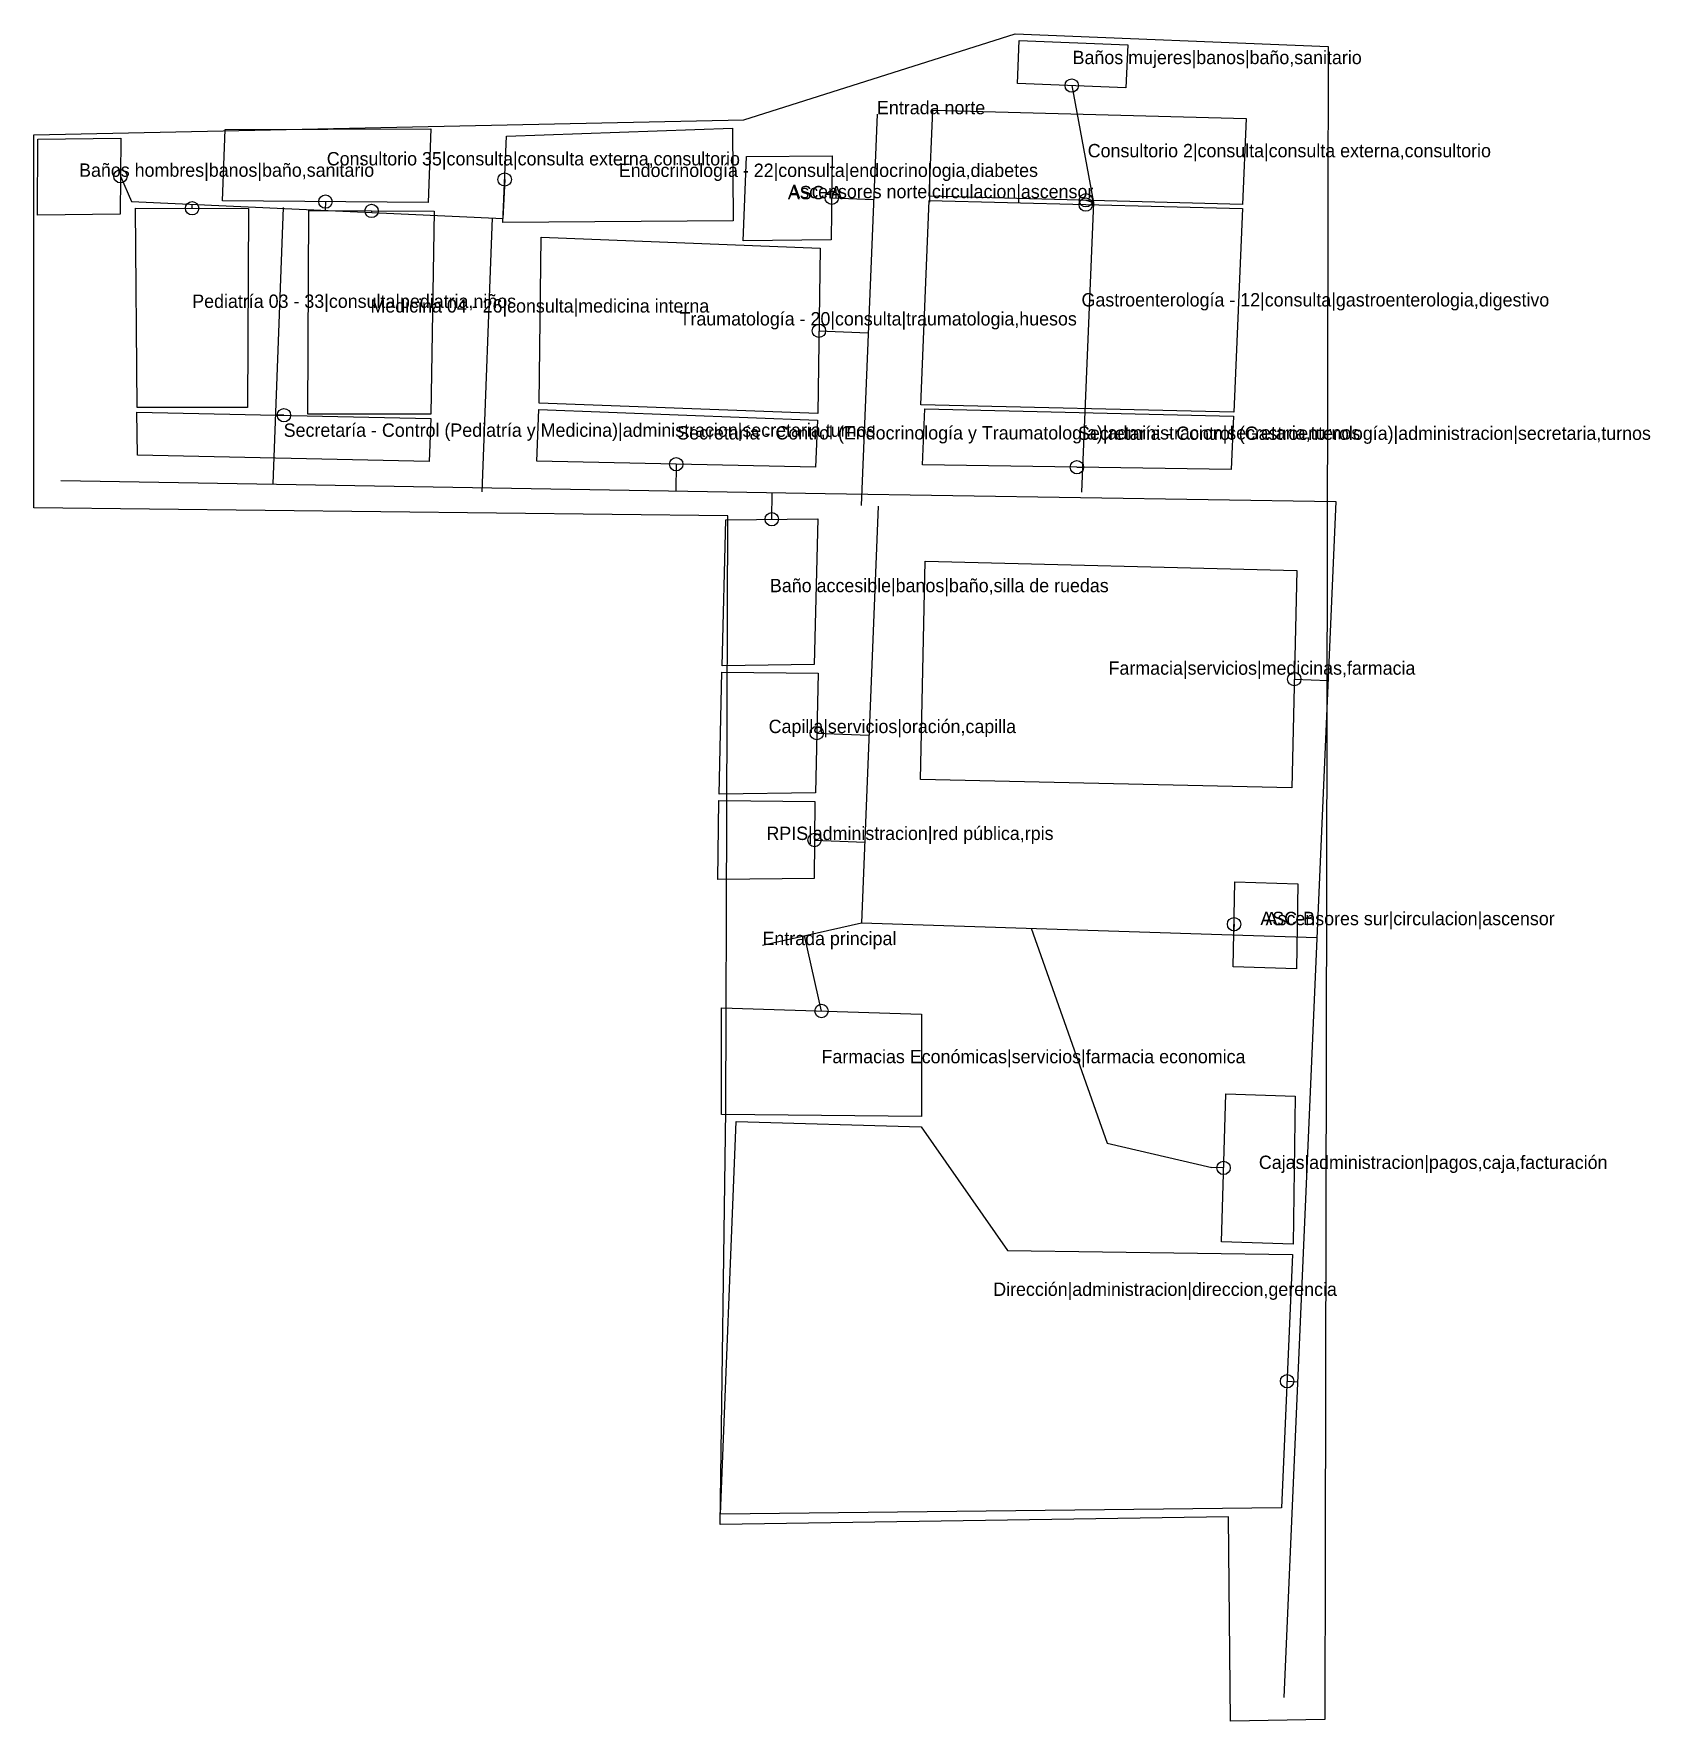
# Model space of a CAD drawing. Header units: metres. Extents: x 0 to 72.6, y -0.1 to 75.8.
import ezdxf

# ---------------------------------------------------------------- set-up
doc = ezdxf.new("R2010")
doc.units = ezdxf.units.M
for name, color, linetype in [('WF_AREAS', 7, 'Continuous'), ('WF_CONTORNO', 7, 'Continuous'), ('WF_INICIO', 7, 'Continuous'), ('WF_NOMBRES', 7, 'Continuous'), ('WF_PUERTAS', 7, 'Continuous'), ('WF_RUTAS', 7, 'Continuous'), ('WF_VERTICAL', 7, 'Continuous')]:
    doc.layers.add(name, color=color, linetype=linetype)

msp = doc.modelspace()

# ---------------------------------------------------------------- linework, layer by layer
at = {"layer": 'WF_AREAS'}
for points in [[(44.26, 75.46), (49.14, 75.26), (49.06, 73.33), (44.18, 73.53)], [(40.38, 72.33), (54.46, 71.95), (54.3, 68.09), (40.22, 68.46)], [(8.58, 71.46), (17.82, 71.48), (17.7, 68.18), (8.46, 68.25)], [(21.21, 71.15), (31.38, 71.52), (31.41, 67.35), (21.06, 67.27)], [(0.16, 71.02), (3.88, 71.06), (3.85, 67.65), (0.14, 67.6)], [(32.01, 70.24), (35.86, 70.28), (35.81, 66.5), (31.86, 66.46)], [(40.21, 68.26), (54.29, 67.9), (53.9, 58.76), (39.84, 59.09)], [(4.55, 67.92), (9.62, 67.91), (9.58, 58.97), (4.62, 58.96)], [(12.34, 67.81), (17.97, 67.78), (17.82, 58.66), (12.29, 58.67)], [(22.78, 66.62), (35.31, 66.13), (35.21, 58.69), (22.68, 59.16)], [(4.61, 58.76), (17.82, 58.47), (17.74, 56.53), (4.64, 56.82)], [(22.67, 58.87), (35.2, 58.4), (35.11, 56.28), (22.58, 56.55)], [(40.02, 58.9), (53.89, 58.57), (53.79, 56.17), (39.92, 56.39)], [(31.07, 53.92), (35.21, 53.96), (35.04, 47.41), (30.91, 47.36)], [(40.03, 52.05), (56.74, 51.64), (56.51, 41.87), (39.82, 42.25)], [(30.9, 47.07), (35.22, 47.02), (35.1, 41.64), (30.78, 41.59)], [(30.76, 41.3), (35.08, 41.25), (35.04, 37.8), (30.72, 37.75)], [(53.95, 37.65), (56.79, 37.56), (56.72, 33.74), (53.88, 33.83)], [(30.88, 31.98), (39.87, 31.7), (39.87, 27.1), (30.88, 27.19)], [(53.54, 28.12), (56.67, 28.02), (56.57, 21.36), (53.35, 21.46)], [(31.54, 26.88), (39.85, 26.63), (43.73, 21.07), (56.55, 20.89), (56.05, 9.51), (30.84, 9.23)]]:
    msp.add_lwpolyline(points, close=True, dxfattribs=at)
at = {"layer": 'WF_CONTORNO'}
msp.add_lwpolyline([(-0.03, 71.22), (31.88, 71.89), (44.08, 75.76), (58.14, 75.18), (58, 0), (53.75, -0.08), (53.67, 9.1), (30.82, 8.76), (31.08, 27.37), (31.17, 54.1), (-0.03, 54.46)], close=True, dxfattribs=at)
at = {"layer": 'WF_PUERTAS'}
for centre in [(46.62, 73.43), (3.865, 69.355), (21.135, 69.21), (13.08, 68.215), (35.835, 68.39), (47.25, 68.08), (47.26, 68.275), (7.085, 67.915), (15.155, 67.795), (35.26, 62.41), (11.215, 58.615), (28.845, 56.415), (46.855, 56.28), (33.14, 53.94), (56.625, 46.755), (35.16, 44.33), (35.06, 39.525), (53.915, 35.74), (35.375, 31.84), (53.445, 24.79), (56.3, 15.2)]:
    msp.add_circle(centre, 0.3, dxfattribs=at)
at = {"layer": 'WF_RUTAS'}
for p, q in [((46.62, 73.43), (47.6, 68.17)), ((3.865, 69.355), (4.36, 68.22)), ((21.135, 69.21), (21.055, 67.461)), ((35.835, 68.39), (37.715, 68.314)), ((47.26, 68.275), (47.6, 68.17)), ((7.085, 67.915), (7.093, 68.096)), ((13.08, 68.215), (13.062, 67.824)), ((15.155, 67.795), (15.152, 67.729)), ((47.25, 68.08), (47.596, 68.066)), ((35.26, 62.41), (37.473, 62.321)), ((11.215, 58.615), (10.835, 58.629)), ((28.845, 56.415), (28.825, 55.213)), ((46.855, 56.28), (47.106, 56.27)), ((33.14, 53.94), (33.16, 55.14)), ((56.625, 46.755), (58.14, 46.689)), ((35.16, 44.33), (37.508, 44.236)), ((35.06, 39.525), (37.315, 39.435)), ((53.915, 35.74), (53.899, 35.263)), ((35.375, 31.84), (34.606, 35.228)), ((53.445, 24.79), (52.92, 24.8)), ((56.3, 15.2), (56.768, 15.18))]:
    msp.add_line(p, q, dxfattribs=at)
for points in [[(37.87, 72.14), (37.16, 54.56)], [(4.36, 68.22), (21.07, 67.46)], [(11.18, 67.95), (10.72, 55.53)], [(47.6, 68.17), (47.06, 55.16)], [(20.58, 67.48), (20.11, 55.18)], [(1.19, 55.68), (35.54, 55.1), (58.49, 54.74)], [(58.49, 54.74), (56.15, 0.99)], [(37.92, 54.53), (37.17, 35.81)], [(32.72, 34.8), (37.17, 35.81), (53.37, 35.28), (57.64, 35.14)], [(44.8, 35.56), (48.21, 25.9), (52.92, 24.8)]]:
    msp.add_lwpolyline(points, dxfattribs=at)

# ---------------------------------------------------------------- texts
at = {"layer": 'WF_INICIO'}
for s, p in [('Entrada norte', (37.87, 72.14)), ('Entrada principal', (32.72, 34.8))]:
    msp.add_text(s, height=0.6, dxfattribs=at).set_placement(p)
at = {"layer": 'WF_NOMBRES'}
for s, p in [('Baños mujeres|banos|baño,sanitario', (46.66, 74.395)), ('Consultorio 2|consulta|consulta externa,consultorio', (47.34, 70.207)), ('Baños hombres|banos|baño,sanitario', (2.008, 69.332)), ('Consultorio 35|consulta|consulta externa,consultorio', (13.14, 69.843)), ('Endocrinología - 22|consulta|endocrinologia,diabetes', (26.265, 69.323)), ('Ascensores norte|circulacion|ascensor', (33.885, 68.37)), ('Pediatría 03 - 33|consulta|pediatria,niños', (7.093, 63.44)), ('Medicina 04 - 26|consulta|medicina interna', (15.105, 63.23)), ('Gastroenterología - 12|consulta|gastroenterologia,digestivo', (47.06, 63.503)), ('Traumatología - 20|consulta|traumatologia,huesos', (28.995, 62.65)), ('Secretaría - Control (Pediatría y Medicina)|administracion|secretaria,turnos', (11.203, 57.645)), ('Secretaría - Control (Endocrinología y Traumatología)|administracion|secretaria,turnos', (28.89, 57.525)), ('Secretaría - Control (Gastroenterología)|administracion|secretaria,turnos', (46.905, 57.507)), ('Baño accesible|banos|baño,silla de ruedas', (33.057, 50.662)), ('Farmacia|servicios|medicinas,farmacia', (48.275, 46.953)), ('Capilla|servicios|oración,capilla', (33, 44.33)), ('RPIS|administracion|red pública,rpis', (32.9, 39.525)), ('Ascensores sur|circulacion|ascensor', (55.335, 35.695)), ('Farmacias Económicas|servicios|farmacia economica', (35.375, 29.492)), ('Cajas|administracion|pagos,caja,facturación', (55.032, 24.74)), ('Dirección|administracion|direccion,gerencia', (43.093, 19.035))]:
    msp.add_text(s, height=0.6, dxfattribs=at).set_placement(p)
at = {"layer": 'WF_VERTICAL'}
for s, p in [('ASC-A', (33.86, 68.32)), ('ASC-B', (55.1, 35.7))]:
    msp.add_text(s, height=0.6, dxfattribs=at).set_placement(p)

doc.saveas('drawing.dxf')
